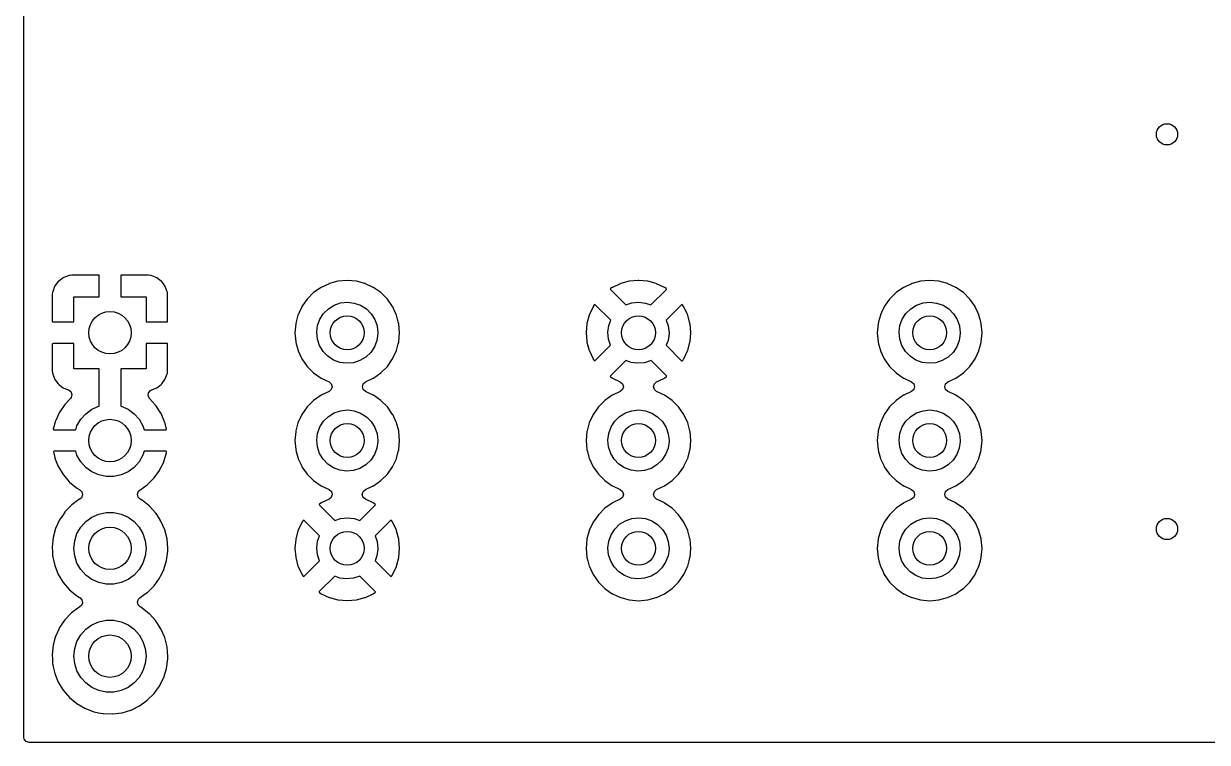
# Model space of a CAD drawing. Extents: x 123.1 to 180.7, y -123.3 to -73.5.
# Drawn here: x 123.06 to 150.94, y -123.32 to -106.38 of the extents above; entities that cross this region are included whole.
import ezdxf

# ---------------------------------------------------------------- set-up
doc = ezdxf.new("R2010")
doc.units = 0
doc.layers.add('BLACK', color=7, linetype='CONTINUOUS')

msp = doc.modelspace()

# ---------------------------------------------------------------- linework, layer by layer
at = {"layer": 'BLACK', "linetype": 'CONTINUOUS'}
for p, q in [((123.063, -123.191), (123.063, -73.6595)), ((124.127, -112.317), (124.007, -112.362)), ((124.143, -112.313), (124.127, -112.317)), ((124.194, -112.307), (124.143, -112.313)), ((124.2, -112.307), (124.194, -112.307)), ((124.827, -112.307), (124.2, -112.307)), ((124.835, -112.309), (124.827, -112.307)), ((124.837, -112.31), (124.835, -112.309)), ((124.841, -112.325), (124.837, -112.31)), ((124.841, -112.815), (124.841, -112.325)), ((125.351, -112.313), (125.349, -112.321)), ((125.349, -112.321), (125.349, -112.815)), ((125.352, -112.311), (125.351, -112.313)), ((125.367, -112.307), (125.352, -112.311)), ((125.99, -112.307), (125.367, -112.307)), ((125.996, -112.307), (125.99, -112.307)), ((126.047, -112.313), (125.996, -112.307)), ((126.063, -112.317), (126.047, -112.313)), ((126.183, -112.362), (126.063, -112.317)), ((123.792, -112.577), (123.747, -112.697)), ((123.8, -112.561), (123.792, -112.577)), ((123.877, -112.459), (123.8, -112.561)), ((123.889, -112.447), (123.877, -112.459)), ((123.991, -112.37), (123.889, -112.447)), ((124.007, -112.362), (123.991, -112.37)), ((126.199, -112.37), (126.183, -112.362)), ((126.301, -112.447), (126.199, -112.37)), ((126.313, -112.459), (126.301, -112.447)), ((126.39, -112.561), (126.313, -112.459)), ((126.398, -112.577), (126.39, -112.561)), ((126.443, -112.697), (126.398, -112.577)), ((130.066, -112.597), (129.89, -112.72)), ((130.071, -112.595), (130.066, -112.597)), ((130.256, -112.509), (130.071, -112.595)), ((130.071, -112.595), (130.071, -112.595)), ((130.261, -112.506), (130.256, -112.508)), ((130.256, -112.508), (130.256, -112.509)), ((130.267, -112.505), (130.261, -112.506)), ((130.464, -112.452), (130.267, -112.505)), ((130.267, -112.505), (130.267, -112.505)), ((130.469, -112.451), (130.464, -112.452)), ((130.464, -112.452), (130.464, -112.452)), ((130.683, -112.432), (130.469, -112.451)), ((130.897, -112.451), (130.683, -112.432)), ((130.902, -112.452), (130.897, -112.451)), ((131.099, -112.505), (130.902, -112.452)), ((130.902, -112.452), (130.902, -112.452)), ((131.105, -112.506), (131.099, -112.505)), ((131.099, -112.505), (131.099, -112.505)), ((131.11, -112.508), (131.105, -112.506)), ((131.11, -112.509), (131.11, -112.508)), ((131.295, -112.595), (131.11, -112.509)), ((131.3, -112.597), (131.295, -112.595)), ((131.295, -112.595), (131.295, -112.595)), ((131.354, -112.635), (131.3, -112.597)), ((136.92, -112.601), (136.885, -112.625)), ((136.93, -112.595), (136.92, -112.601)), ((137.114, -112.509), (136.93, -112.595)), ((137.125, -112.505), (137.114, -112.509)), ((137.322, -112.452), (137.125, -112.505)), ((137.332, -112.451), (137.322, -112.452)), ((137.536, -112.433), (137.332, -112.451)), ((137.546, -112.433), (137.536, -112.433)), ((137.75, -112.451), (137.546, -112.433)), ((137.76, -112.452), (137.75, -112.451)), ((137.957, -112.505), (137.76, -112.452)), ((137.968, -112.509), (137.957, -112.505)), ((138.152, -112.595), (137.968, -112.509)), ((138.162, -112.601), (138.152, -112.595)), ((138.196, -112.624), (138.162, -112.601)), ((143.782, -112.597), (143.606, -112.72)), ((143.787, -112.595), (143.782, -112.597)), ((143.972, -112.509), (143.787, -112.595)), ((143.787, -112.595), (143.787, -112.595)), ((143.977, -112.506), (143.972, -112.508)), ((143.972, -112.508), (143.972, -112.509)), ((143.983, -112.505), (143.977, -112.506)), ((144.18, -112.452), (143.983, -112.505)), ((143.983, -112.505), (143.983, -112.505)), ((144.185, -112.451), (144.18, -112.452)), ((144.18, -112.452), (144.18, -112.452)), ((144.399, -112.432), (144.185, -112.451)), ((144.613, -112.451), (144.399, -112.432)), ((144.618, -112.452), (144.613, -112.451)), ((144.815, -112.505), (144.618, -112.452)), ((144.618, -112.452), (144.618, -112.452)), ((144.821, -112.506), (144.815, -112.505)), ((144.815, -112.505), (144.815, -112.505)), ((144.826, -112.508), (144.821, -112.506)), ((144.826, -112.509), (144.826, -112.508)), ((145.011, -112.595), (144.826, -112.509)), ((145.016, -112.597), (145.011, -112.595)), ((145.011, -112.595), (145.011, -112.595)), ((145.192, -112.72), (145.016, -112.597)), ((123.743, -112.713), (123.737, -112.764)), ((123.737, -112.764), (123.737, -112.77)), ((123.737, -112.77), (123.737, -113.393)), ((123.747, -112.697), (123.743, -112.713)), ((124.245, -113.411), (124.245, -112.815)), ((124.245, -112.815), (124.841, -112.815)), ((125.349, -112.815), (125.945, -112.815)), ((125.945, -112.815), (125.945, -113.411)), ((126.447, -112.713), (126.443, -112.697)), ((126.453, -112.764), (126.447, -112.713)), ((126.453, -112.77), (126.453, -112.764)), ((126.453, -113.397), (126.453, -112.77)), ((129.738, -112.872), (129.615, -113.048)), ((129.89, -112.72), (129.738, -112.872)), ((131.476, -112.72), (131.354, -112.635)), ((131.628, -112.872), (131.476, -112.72)), ((131.751, -113.048), (131.628, -112.872)), ((136.885, -112.625), (136.877, -112.635)), ((136.877, -112.635), (136.884, -112.649)), ((136.884, -112.649), (137.245, -113.01)), ((137.836, -113.011), (138.199, -112.648)), ((138.205, -112.636), (138.196, -112.624)), ((138.199, -112.648), (138.205, -112.636)), ((143.454, -112.872), (143.331, -113.048)), ((143.606, -112.72), (143.454, -112.872)), ((145.344, -112.872), (145.192, -112.72)), ((145.467, -113.048), (145.344, -112.872)), ((129.613, -113.053), (129.551, -113.185)), ((129.615, -113.048), (129.613, -113.053)), ((129.613, -113.053), (129.613, -113.053)), ((130.125, -113.21), (130.24, -113.098)), ((130.24, -113.098), (130.376, -113.014)), ((130.376, -113.014), (130.528, -112.962)), ((130.528, -112.962), (130.688, -112.945)), ((130.688, -112.945), (130.847, -112.964)), ((130.847, -112.964), (130.999, -113.018)), ((130.999, -113.018), (131.134, -113.104)), ((131.134, -113.104), (131.247, -113.218)), ((131.753, -113.053), (131.751, -113.048)), ((131.815, -113.185), (131.753, -113.053)), ((131.753, -113.053), (131.753, -113.053)), ((136.471, -113.054), (136.385, -113.238)), ((136.477, -113.044), (136.471, -113.054)), ((136.5, -113.01), (136.477, -113.044)), ((136.512, -113.001), (136.5, -113.01)), ((136.524, -113.007), (136.512, -113.001)), ((136.887, -113.37), (136.524, -113.007)), ((137.245, -113.01), (137.386, -112.962)), ((137.386, -112.962), (137.546, -112.945)), ((137.546, -112.945), (137.705, -112.964)), ((137.705, -112.964), (137.836, -113.011)), ((138.557, -113.008), (138.196, -113.369)), ((138.571, -113.001), (138.557, -113.008)), ((138.581, -113.009), (138.571, -113.001)), ((138.605, -113.044), (138.581, -113.009)), ((138.611, -113.054), (138.605, -113.044)), ((138.697, -113.238), (138.611, -113.054)), ((143.329, -113.053), (143.267, -113.185)), ((143.331, -113.048), (143.329, -113.053)), ((143.329, -113.053), (143.329, -113.053)), ((143.841, -113.21), (143.956, -113.098)), ((143.956, -113.098), (144.092, -113.014)), ((144.092, -113.014), (144.244, -112.962)), ((144.244, -112.962), (144.404, -112.945)), ((144.404, -112.945), (144.563, -112.964)), ((144.563, -112.964), (144.715, -113.018)), ((144.715, -113.018), (144.85, -113.104)), ((144.85, -113.104), (144.963, -113.218)), ((145.469, -113.053), (145.467, -113.048)), ((145.531, -113.185), (145.469, -113.053)), ((145.469, -113.053), (145.469, -113.053)), ((123.737, -113.393), (123.741, -113.408)), ((123.741, -113.408), (123.743, -113.409)), ((123.743, -113.409), (123.751, -113.411)), ((123.751, -113.411), (124.245, -113.411)), ((125.945, -113.411), (126.435, -113.411)), ((126.435, -113.411), (126.45, -113.407)), ((126.45, -113.407), (126.451, -113.405)), ((126.451, -113.405), (126.453, -113.397)), ((129.48, -113.409), (129.469, -113.451)), ((129.523, -113.249), (129.48, -113.409)), ((129.524, -113.243), (129.523, -113.249)), ((129.523, -113.249), (129.523, -113.249)), ((129.551, -113.185), (129.524, -113.243)), ((129.983, -113.496), (130.038, -113.345)), ((130.038, -113.345), (130.125, -113.21)), ((131.247, -113.218), (131.332, -113.354)), ((131.332, -113.354), (131.385, -113.505)), ((131.842, -113.243), (131.815, -113.185)), ((131.843, -113.249), (131.842, -113.243)), ((131.886, -113.409), (131.843, -113.249)), ((131.843, -113.249), (131.843, -113.249)), ((131.897, -113.451), (131.886, -113.409)), ((136.328, -113.446), (136.327, -113.456)), ((136.381, -113.249), (136.328, -113.446)), ((136.385, -113.238), (136.381, -113.249)), ((136.841, -113.496), (136.887, -113.37)), ((138.196, -113.369), (138.243, -113.505)), ((138.701, -113.249), (138.697, -113.238)), ((138.754, -113.446), (138.701, -113.249)), ((138.755, -113.456), (138.754, -113.446)), ((143.196, -113.409), (143.185, -113.451)), ((143.239, -113.249), (143.196, -113.409)), ((143.24, -113.243), (143.239, -113.249)), ((143.239, -113.249), (143.239, -113.249)), ((143.267, -113.185), (143.24, -113.243)), ((143.699, -113.496), (143.754, -113.345)), ((143.754, -113.345), (143.841, -113.21)), ((144.963, -113.218), (145.048, -113.354)), ((145.048, -113.354), (145.101, -113.505)), ((145.558, -113.243), (145.531, -113.185)), ((145.559, -113.249), (145.558, -113.243)), ((145.602, -113.409), (145.559, -113.249)), ((145.559, -113.249), (145.559, -113.249)), ((145.613, -113.451), (145.602, -113.409)), ((129.469, -113.451), (129.45, -113.665)), ((129.45, -113.665), (129.469, -113.879)), ((129.963, -113.655), (129.983, -113.496)), ((129.979, -113.815), (129.963, -113.655)), ((131.403, -113.685), (131.38, -113.844)), ((131.385, -113.505), (131.403, -113.665)), ((131.403, -113.665), (131.403, -113.685)), ((131.916, -113.665), (131.897, -113.451)), ((131.897, -113.879), (131.916, -113.67)), ((131.916, -113.67), (131.916, -113.665)), ((136.327, -113.456), (136.309, -113.66)), ((136.309, -113.66), (136.309, -113.67)), ((136.309, -113.67), (136.327, -113.874)), ((136.821, -113.655), (136.841, -113.496)), ((136.837, -113.815), (136.821, -113.655)), ((138.261, -113.685), (138.238, -113.844)), ((138.243, -113.505), (138.261, -113.665)), ((138.261, -113.665), (138.261, -113.685)), ((138.773, -113.66), (138.755, -113.456)), ((138.755, -113.874), (138.773, -113.67)), ((138.773, -113.67), (138.773, -113.66)), ((143.185, -113.451), (143.166, -113.665)), ((143.166, -113.665), (143.185, -113.879)), ((143.679, -113.655), (143.699, -113.496)), ((143.695, -113.815), (143.679, -113.655)), ((145.119, -113.685), (145.096, -113.844)), ((145.101, -113.505), (145.119, -113.665)), ((145.119, -113.665), (145.119, -113.685)), ((145.632, -113.665), (145.613, -113.451)), ((145.613, -113.879), (145.632, -113.665)), ((123.739, -113.925), (123.737, -113.933)), ((123.737, -113.933), (123.737, -114.56)), ((123.74, -113.923), (123.739, -113.925)), ((123.755, -113.919), (123.74, -113.923)), ((124.245, -113.919), (123.755, -113.919)), ((124.245, -114.515), (124.245, -113.919)), ((125.945, -113.919), (125.945, -114.515)), ((126.439, -113.919), (125.945, -113.919)), ((126.447, -113.921), (126.439, -113.919)), ((126.449, -113.922), (126.447, -113.921)), ((126.453, -113.937), (126.449, -113.922)), ((126.453, -114.56), (126.453, -113.937)), ((129.469, -113.879), (129.47, -113.884)), ((129.47, -113.884), (129.47, -113.884)), ((129.47, -113.884), (129.481, -113.925)), ((129.481, -113.925), (129.524, -114.087)), ((130.029, -113.967), (129.979, -113.815)), ((130.113, -114.104), (130.029, -113.967)), ((131.323, -113.994), (131.235, -114.128)), ((131.38, -113.844), (131.323, -113.994)), ((131.842, -114.087), (131.885, -113.925)), ((131.885, -113.925), (131.896, -113.884)), ((131.896, -113.884), (131.897, -113.879)), ((131.896, -113.884), (131.896, -113.884)), ((136.327, -113.874), (136.328, -113.884)), ((136.328, -113.884), (136.381, -114.081)), ((136.525, -114.322), (136.885, -113.961)), ((136.885, -113.961), (136.837, -113.815)), ((138.238, -113.844), (138.195, -113.959)), ((138.195, -113.959), (138.558, -114.323)), ((138.701, -114.081), (138.754, -113.884)), ((138.754, -113.884), (138.755, -113.874)), ((143.185, -113.879), (143.186, -113.884)), ((143.186, -113.884), (143.186, -113.884)), ((143.186, -113.884), (143.197, -113.925)), ((143.197, -113.925), (143.24, -114.087)), ((143.745, -113.967), (143.695, -113.815)), ((143.829, -114.104), (143.745, -113.967)), ((145.039, -113.994), (144.951, -114.128)), ((145.096, -113.844), (145.039, -113.994)), ((145.558, -114.087), (145.601, -113.925)), ((145.601, -113.925), (145.612, -113.884)), ((145.612, -113.884), (145.613, -113.879)), ((145.612, -113.884), (145.612, -113.884)), ((129.524, -114.087), (129.526, -114.092)), ((129.526, -114.092), (129.527, -114.092)), ((129.527, -114.092), (129.568, -114.18)), ((129.568, -114.18), (129.615, -114.282)), ((129.615, -114.282), (129.738, -114.458)), ((130.224, -114.22), (130.113, -114.104)), ((130.358, -114.308), (130.224, -114.22)), ((131.118, -114.239), (130.98, -114.321)), ((131.235, -114.128), (131.118, -114.239)), ((131.628, -114.458), (131.751, -114.282)), ((131.751, -114.282), (131.798, -114.18)), ((131.798, -114.18), (131.839, -114.092)), ((131.839, -114.092), (131.842, -114.087)), ((131.839, -114.092), (131.839, -114.092)), ((136.381, -114.081), (136.385, -114.092)), ((136.385, -114.092), (136.471, -114.276)), ((136.471, -114.276), (136.477, -114.286)), ((138.605, -114.286), (138.611, -114.276)), ((138.611, -114.276), (138.697, -114.092)), ((138.697, -114.092), (138.701, -114.081)), ((143.24, -114.087), (143.243, -114.092)), ((143.243, -114.092), (143.243, -114.092)), ((143.243, -114.092), (143.284, -114.18)), ((143.284, -114.18), (143.331, -114.282)), ((143.331, -114.282), (143.454, -114.458)), ((143.94, -114.22), (143.829, -114.104)), ((144.074, -114.308), (143.94, -114.22)), ((144.834, -114.239), (144.696, -114.321)), ((144.951, -114.128), (144.834, -114.239)), ((145.344, -114.458), (145.467, -114.282)), ((145.467, -114.282), (145.514, -114.18)), ((145.514, -114.18), (145.555, -114.092)), ((145.555, -114.092), (145.558, -114.087)), ((145.555, -114.092), (145.555, -114.092)), ((123.737, -114.56), (123.737, -114.566)), ((124.841, -114.515), (124.245, -114.515)), ((124.841, -115.395), (124.841, -114.515)), ((125.945, -114.515), (125.349, -114.515)), ((125.349, -114.515), (125.349, -115.395)), ((126.453, -114.566), (126.453, -114.56)), ((129.738, -114.458), (129.89, -114.61)), ((130.509, -114.364), (130.358, -114.308)), ((130.668, -114.385), (130.509, -114.364)), ((130.828, -114.37), (130.668, -114.385)), ((130.98, -114.321), (130.828, -114.37)), ((131.476, -114.61), (131.628, -114.458)), ((136.477, -114.286), (136.501, -114.321)), ((136.501, -114.321), (136.511, -114.329)), ((136.511, -114.329), (136.525, -114.322)), ((137.246, -114.319), (136.883, -114.682)), ((137.367, -114.364), (137.246, -114.319)), ((137.526, -114.385), (137.367, -114.364)), ((137.686, -114.37), (137.526, -114.385)), ((137.838, -114.321), (137.686, -114.37)), ((138.198, -114.681), (137.838, -114.321)), ((138.558, -114.323), (138.57, -114.329)), ((138.57, -114.329), (138.582, -114.32)), ((138.582, -114.32), (138.605, -114.286)), ((143.454, -114.458), (143.606, -114.61)), ((144.225, -114.364), (144.074, -114.308)), ((144.384, -114.385), (144.225, -114.364)), ((144.544, -114.37), (144.384, -114.385)), ((144.696, -114.321), (144.544, -114.37)), ((145.192, -114.61), (145.344, -114.458)), ((123.737, -114.566), (123.743, -114.617)), ((123.743, -114.617), (123.747, -114.633)), ((123.747, -114.633), (123.792, -114.753)), ((123.792, -114.753), (123.8, -114.769)), ((123.8, -114.769), (123.877, -114.871)), ((126.313, -114.871), (126.39, -114.769)), ((126.39, -114.769), (126.398, -114.753)), ((126.398, -114.753), (126.443, -114.633)), ((126.443, -114.633), (126.447, -114.617)), ((126.447, -114.617), (126.453, -114.566)), ((129.89, -114.61), (130.066, -114.733)), ((130.066, -114.733), (130.071, -114.735)), ((130.071, -114.735), (130.071, -114.735)), ((130.071, -114.735), (130.255, -114.821)), ((130.255, -114.821), (130.308, -114.868)), ((131.059, -114.866), (131.111, -114.821)), ((131.111, -114.821), (131.295, -114.735)), ((131.295, -114.735), (131.3, -114.733)), ((131.295, -114.735), (131.295, -114.735)), ((131.3, -114.733), (131.476, -114.61)), ((136.883, -114.682), (136.877, -114.694)), ((136.877, -114.694), (136.886, -114.706)), ((136.886, -114.706), (136.92, -114.729)), ((136.92, -114.729), (136.93, -114.735)), ((136.93, -114.735), (137.113, -114.821)), ((137.113, -114.821), (137.167, -114.867)), ((137.916, -114.866), (137.969, -114.821)), ((137.969, -114.821), (138.152, -114.735)), ((138.152, -114.735), (138.162, -114.729)), ((138.162, -114.729), (138.197, -114.705)), ((138.197, -114.705), (138.205, -114.695)), ((138.205, -114.695), (138.198, -114.681)), ((143.606, -114.61), (143.782, -114.733)), ((143.782, -114.733), (143.787, -114.735)), ((143.787, -114.735), (143.787, -114.735)), ((143.787, -114.735), (143.971, -114.821)), ((143.971, -114.821), (144.024, -114.868)), ((144.775, -114.866), (144.827, -114.821)), ((144.827, -114.821), (145.011, -114.735)), ((145.011, -114.735), (145.016, -114.733)), ((145.011, -114.735), (145.011, -114.735)), ((145.016, -114.733), (145.192, -114.61)), ((123.877, -114.871), (123.889, -114.883)), ((123.889, -114.883), (123.991, -114.96)), ((123.991, -114.96), (124.007, -114.968)), ((124.007, -114.968), (124.116, -115.009)), ((124.116, -115.009), (124.173, -115.052)), ((124.173, -115.052), (124.198, -115.119)), ((124.198, -115.119), (124.183, -115.188)), ((125.996, -115.147), (126.004, -115.077)), ((126.004, -115.077), (126.049, -115.022)), ((126.049, -115.022), (126.076, -115.008)), ((126.076, -115.008), (126.183, -114.968)), ((126.183, -114.968), (126.199, -114.96)), ((126.199, -114.96), (126.301, -114.883)), ((126.301, -114.883), (126.313, -114.871)), ((130.255, -115.049), (130.071, -115.135)), ((130.307, -115.004), (130.255, -115.049)), ((130.327, -114.936), (130.307, -115.004)), ((130.308, -114.868), (130.327, -114.936)), ((131.039, -114.934), (131.059, -114.866)), ((131.058, -115.002), (131.039, -114.934)), ((131.111, -115.049), (131.058, -115.002)), ((131.295, -115.135), (131.111, -115.049)), ((137.113, -115.049), (136.929, -115.135)), ((137.166, -115.004), (137.113, -115.049)), ((137.186, -114.936), (137.166, -115.004)), ((137.167, -114.867), (137.186, -114.936)), ((137.896, -114.934), (137.916, -114.866)), ((137.915, -115.002), (137.896, -114.934)), ((137.969, -115.049), (137.915, -115.002)), ((138.153, -115.135), (137.969, -115.049)), ((143.971, -115.049), (143.787, -115.135)), ((144.023, -115.004), (143.971, -115.049)), ((144.043, -114.936), (144.023, -115.004)), ((144.024, -114.868), (144.043, -114.936)), ((144.755, -114.934), (144.775, -114.866)), ((144.774, -115.002), (144.755, -114.934)), ((144.827, -115.049), (144.774, -115.002)), ((144.954, -115.108), (144.827, -115.049)), ((145.011, -115.135), (144.954, -115.108)), ((124.033, -115.352), (123.913, -115.528)), ((124.04, -115.344), (124.033, -115.352)), ((124.163, -115.214), (124.04, -115.344)), ((124.183, -115.188), (124.163, -115.214)), ((124.67, -115.469), (124.832, -115.397)), ((124.832, -115.397), (124.841, -115.395)), ((125.349, -115.395), (125.358, -115.397)), ((125.358, -115.397), (125.52, -115.469)), ((126.027, -115.211), (125.996, -115.147)), ((126.171, -115.37), (126.027, -115.211)), ((126.177, -115.378), (126.171, -115.37)), ((126.293, -115.557), (126.177, -115.378)), ((129.89, -115.26), (129.738, -115.412)), ((130.066, -115.137), (129.89, -115.26)), ((130.071, -115.135), (130.066, -115.137)), ((130.071, -115.135), (130.071, -115.135)), ((131.3, -115.137), (131.295, -115.135)), ((131.295, -115.135), (131.295, -115.135)), ((131.476, -115.26), (131.3, -115.137)), ((131.628, -115.412), (131.476, -115.26)), ((136.748, -115.26), (136.596, -115.412)), ((136.924, -115.137), (136.748, -115.26)), ((136.929, -115.135), (136.924, -115.137)), ((136.929, -115.135), (136.929, -115.135)), ((138.158, -115.137), (138.153, -115.135)), ((138.153, -115.135), (138.153, -115.135)), ((138.334, -115.26), (138.158, -115.137)), ((138.486, -115.412), (138.334, -115.26)), ((143.606, -115.26), (143.454, -115.412)), ((143.782, -115.137), (143.606, -115.26)), ((143.787, -115.135), (143.782, -115.137)), ((143.787, -115.135), (143.787, -115.135)), ((145.016, -115.137), (145.011, -115.135)), ((145.011, -115.135), (145.011, -115.135)), ((145.192, -115.26), (145.016, -115.137)), ((145.344, -115.412), (145.192, -115.26)), ((123.908, -115.537), (123.818, -115.73)), ((123.913, -115.528), (123.908, -115.537)), ((124.407, -115.705), (124.526, -115.573)), ((124.526, -115.573), (124.67, -115.469)), ((125.52, -115.469), (125.664, -115.573)), ((125.664, -115.573), (125.783, -115.705)), ((126.298, -115.566), (126.293, -115.557)), ((126.383, -115.761), (126.298, -115.566)), ((129.613, -115.593), (129.53, -115.771)), ((129.615, -115.588), (129.613, -115.593)), ((129.613, -115.593), (129.613, -115.593)), ((129.738, -115.412), (129.615, -115.588)), ((130.125, -115.75), (130.24, -115.638)), ((130.24, -115.638), (130.376, -115.554)), ((130.376, -115.554), (130.528, -115.502)), ((130.528, -115.502), (130.688, -115.485)), ((130.688, -115.485), (130.847, -115.504)), ((130.847, -115.504), (130.999, -115.558)), ((130.999, -115.558), (131.134, -115.644)), ((131.134, -115.644), (131.247, -115.758)), ((131.751, -115.588), (131.628, -115.412)), ((131.753, -115.593), (131.751, -115.588)), ((131.836, -115.771), (131.753, -115.593)), ((131.753, -115.593), (131.753, -115.593)), ((136.471, -115.593), (136.388, -115.771)), ((136.473, -115.588), (136.471, -115.593)), ((136.471, -115.593), (136.471, -115.593)), ((136.596, -115.412), (136.473, -115.588)), ((136.983, -115.75), (137.098, -115.638)), ((137.098, -115.638), (137.234, -115.554)), ((137.234, -115.554), (137.386, -115.502)), ((137.386, -115.502), (137.546, -115.485)), ((137.546, -115.485), (137.705, -115.504)), ((137.705, -115.504), (137.857, -115.558)), ((137.857, -115.558), (137.992, -115.644)), ((137.992, -115.644), (138.105, -115.758)), ((138.609, -115.588), (138.486, -115.412)), ((138.611, -115.593), (138.609, -115.588)), ((138.694, -115.771), (138.611, -115.593)), ((138.611, -115.593), (138.611, -115.593)), ((143.329, -115.593), (143.246, -115.771)), ((143.331, -115.588), (143.329, -115.593)), ((143.329, -115.593), (143.329, -115.593)), ((143.454, -115.412), (143.331, -115.588)), ((143.841, -115.75), (143.956, -115.638)), ((143.956, -115.638), (144.092, -115.554)), ((144.092, -115.554), (144.244, -115.502)), ((144.244, -115.502), (144.404, -115.485)), ((144.404, -115.485), (144.563, -115.504)), ((144.563, -115.504), (144.715, -115.558)), ((144.715, -115.558), (144.85, -115.644)), ((144.85, -115.644), (144.963, -115.758)), ((145.467, -115.588), (145.344, -115.412)), ((145.469, -115.593), (145.467, -115.588)), ((145.552, -115.771), (145.469, -115.593)), ((145.469, -115.593), (145.469, -115.593)), ((123.815, -115.739), (123.759, -115.939)), ((123.759, -115.939), (123.761, -115.948)), ((123.761, -115.948), (123.773, -115.951)), ((123.773, -115.951), (124.289, -115.951)), ((123.818, -115.73), (123.815, -115.739)), ((124.289, -115.951), (124.318, -115.859)), ((124.318, -115.859), (124.407, -115.705)), ((125.783, -115.705), (125.872, -115.859)), ((125.872, -115.859), (125.901, -115.951)), ((125.901, -115.951), (126.413, -115.951)), ((126.386, -115.771), (126.383, -115.761)), ((126.428, -115.938), (126.386, -115.771)), ((126.413, -115.951), (126.427, -115.947)), ((126.427, -115.947), (126.428, -115.938)), ((129.523, -115.789), (129.472, -115.978)), ((129.524, -115.783), (129.523, -115.789)), ((129.523, -115.789), (129.523, -115.789)), ((129.53, -115.771), (129.524, -115.783)), ((129.983, -116.036), (130.038, -115.885)), ((130.038, -115.885), (130.125, -115.75)), ((131.247, -115.758), (131.332, -115.894)), ((131.332, -115.894), (131.385, -116.045)), ((131.842, -115.783), (131.836, -115.771)), ((131.843, -115.789), (131.842, -115.783)), ((131.894, -115.978), (131.843, -115.789)), ((131.843, -115.789), (131.843, -115.789)), ((136.381, -115.789), (136.33, -115.978)), ((136.382, -115.783), (136.381, -115.789)), ((136.381, -115.789), (136.381, -115.789)), ((136.388, -115.771), (136.382, -115.783)), ((136.841, -116.036), (136.896, -115.885)), ((136.896, -115.885), (136.983, -115.75)), ((138.105, -115.758), (138.19, -115.894)), ((138.19, -115.894), (138.243, -116.045)), ((138.7, -115.783), (138.694, -115.771)), ((138.701, -115.789), (138.7, -115.783)), ((138.752, -115.978), (138.701, -115.789)), ((138.701, -115.789), (138.701, -115.789)), ((143.239, -115.789), (143.188, -115.978)), ((143.24, -115.783), (143.239, -115.789)), ((143.239, -115.789), (143.239, -115.789)), ((143.246, -115.771), (143.24, -115.783)), ((143.699, -116.036), (143.754, -115.885)), ((143.754, -115.885), (143.841, -115.75)), ((144.963, -115.758), (145.048, -115.894)), ((145.048, -115.894), (145.101, -116.045)), ((145.558, -115.783), (145.552, -115.771)), ((145.559, -115.789), (145.558, -115.783)), ((145.61, -115.978), (145.559, -115.789)), ((145.559, -115.789), (145.559, -115.789)), ((129.469, -115.991), (129.45, -116.205)), ((129.45, -116.205), (129.469, -116.419)), ((129.472, -115.978), (129.469, -115.991)), ((129.963, -116.195), (129.983, -116.036)), ((129.979, -116.355), (129.963, -116.195)), ((131.403, -116.225), (131.38, -116.384)), ((131.385, -116.045), (131.403, -116.205)), ((131.403, -116.205), (131.403, -116.225)), ((131.897, -115.991), (131.894, -115.978)), ((131.916, -116.205), (131.897, -115.991)), ((131.897, -116.419), (131.916, -116.205)), ((136.327, -115.991), (136.308, -116.205)), ((136.308, -116.205), (136.327, -116.419)), ((136.33, -115.978), (136.327, -115.991)), ((136.821, -116.195), (136.841, -116.036)), ((136.837, -116.355), (136.821, -116.195)), ((138.261, -116.225), (138.238, -116.384)), ((138.243, -116.045), (138.261, -116.205)), ((138.261, -116.205), (138.261, -116.225)), ((138.755, -115.991), (138.752, -115.978)), ((138.774, -116.205), (138.755, -115.991)), ((138.755, -116.419), (138.774, -116.205)), ((143.185, -115.991), (143.166, -116.205)), ((143.166, -116.205), (143.185, -116.419)), ((143.188, -115.978), (143.185, -115.991)), ((143.679, -116.195), (143.699, -116.036)), ((143.695, -116.355), (143.679, -116.195)), ((145.119, -116.225), (145.096, -116.384)), ((145.101, -116.045), (145.119, -116.205)), ((145.119, -116.205), (145.119, -116.225)), ((145.613, -115.991), (145.61, -115.978)), ((145.632, -116.205), (145.613, -115.991)), ((145.613, -116.419), (145.632, -116.205)), ((123.765, -116.463), (123.763, -116.473)), ((123.763, -116.473), (123.794, -116.607)), ((123.778, -116.459), (123.765, -116.463)), ((124.289, -116.459), (123.778, -116.459)), ((124.318, -116.551), (124.289, -116.459)), ((125.901, -116.459), (125.872, -116.551)), ((126.414, -116.459), (125.901, -116.459)), ((126.363, -116.702), (126.425, -116.498)), ((126.427, -116.463), (126.414, -116.459)), ((126.425, -116.498), (126.428, -116.488)), ((126.429, -116.477), (126.427, -116.463)), ((126.428, -116.488), (126.429, -116.477)), ((129.469, -116.419), (129.47, -116.424)), ((129.47, -116.424), (129.47, -116.424)), ((129.47, -116.424), (129.48, -116.463)), ((129.48, -116.463), (129.524, -116.627)), ((130.029, -116.507), (129.979, -116.355)), ((130.113, -116.644), (130.029, -116.507)), ((131.38, -116.384), (131.323, -116.534)), ((131.842, -116.627), (131.886, -116.463)), ((131.886, -116.463), (131.896, -116.424)), ((131.896, -116.424), (131.897, -116.419)), ((131.896, -116.424), (131.896, -116.424)), ((136.327, -116.419), (136.328, -116.424)), ((136.328, -116.424), (136.328, -116.424)), ((136.328, -116.424), (136.338, -116.463)), ((136.338, -116.463), (136.382, -116.627)), ((136.887, -116.507), (136.837, -116.355)), ((136.971, -116.644), (136.887, -116.507)), ((138.238, -116.384), (138.181, -116.534)), ((138.7, -116.627), (138.744, -116.463)), ((138.744, -116.463), (138.754, -116.424)), ((138.754, -116.424), (138.755, -116.419)), ((138.754, -116.424), (138.754, -116.424)), ((143.185, -116.419), (143.186, -116.424)), ((143.186, -116.424), (143.186, -116.424)), ((143.186, -116.424), (143.196, -116.463)), ((143.196, -116.463), (143.24, -116.627)), ((143.745, -116.507), (143.695, -116.355)), ((143.829, -116.644), (143.745, -116.507)), ((145.096, -116.384), (145.039, -116.534)), ((145.558, -116.627), (145.602, -116.463)), ((145.602, -116.463), (145.612, -116.424)), ((145.612, -116.424), (145.613, -116.419)), ((145.612, -116.424), (145.612, -116.424)), ((123.794, -116.607), (123.797, -116.617)), ((123.797, -116.617), (123.877, -116.815)), ((124.407, -116.705), (124.318, -116.551)), ((124.526, -116.837), (124.407, -116.705)), ((125.783, -116.705), (125.664, -116.837)), ((125.872, -116.551), (125.783, -116.705)), ((126.265, -116.902), (126.36, -116.711)), ((126.36, -116.711), (126.363, -116.702)), ((129.524, -116.627), (129.526, -116.632)), ((129.526, -116.632), (129.527, -116.632)), ((129.527, -116.632), (129.603, -116.795)), ((130.224, -116.76), (130.113, -116.644)), ((130.358, -116.848), (130.224, -116.76)), ((131.118, -116.779), (130.98, -116.861)), ((131.235, -116.668), (131.118, -116.779)), ((131.323, -116.534), (131.235, -116.668)), ((131.763, -116.795), (131.839, -116.632)), ((131.839, -116.632), (131.842, -116.627)), ((131.839, -116.632), (131.839, -116.632)), ((136.382, -116.627), (136.385, -116.632)), ((136.385, -116.632), (136.385, -116.632)), ((136.385, -116.632), (136.461, -116.795)), ((137.082, -116.76), (136.971, -116.644)), ((137.216, -116.848), (137.082, -116.76)), ((137.976, -116.779), (137.838, -116.861)), ((138.093, -116.668), (137.976, -116.779)), ((138.181, -116.534), (138.093, -116.668)), ((138.621, -116.795), (138.697, -116.632)), ((138.697, -116.632), (138.7, -116.627)), ((138.697, -116.632), (138.697, -116.632)), ((143.24, -116.627), (143.243, -116.632)), ((143.243, -116.632), (143.243, -116.632)), ((143.243, -116.632), (143.319, -116.795)), ((143.94, -116.76), (143.829, -116.644)), ((144.074, -116.848), (143.94, -116.76)), ((144.834, -116.779), (144.696, -116.861)), ((144.951, -116.668), (144.834, -116.779)), ((145.039, -116.534), (144.951, -116.668)), ((145.479, -116.795), (145.555, -116.632)), ((145.555, -116.632), (145.558, -116.627)), ((145.555, -116.632), (145.555, -116.632)), ((123.877, -116.815), (123.881, -116.824)), ((123.881, -116.824), (123.993, -117.005)), ((123.993, -117.005), (123.999, -117.014)), ((123.999, -117.014), (124.138, -117.175)), ((124.67, -116.941), (124.526, -116.837)), ((124.832, -117.013), (124.67, -116.941)), ((125.006, -117.05), (124.832, -117.013)), ((125.184, -117.05), (125.006, -117.05)), ((125.358, -117.013), (125.184, -117.05)), ((125.52, -116.941), (125.358, -117.013)), ((125.664, -116.837), (125.52, -116.941)), ((126.136, -117.084), (126.26, -116.911)), ((126.26, -116.911), (126.265, -116.902)), ((129.603, -116.795), (129.615, -116.822)), ((129.615, -116.822), (129.738, -116.998)), ((129.738, -116.998), (129.89, -117.15)), ((130.509, -116.904), (130.358, -116.848)), ((130.668, -116.925), (130.509, -116.904)), ((130.828, -116.91), (130.668, -116.925)), ((130.98, -116.861), (130.828, -116.91)), ((131.476, -117.15), (131.628, -116.998)), ((131.628, -116.998), (131.751, -116.822)), ((131.751, -116.822), (131.763, -116.795)), ((136.461, -116.795), (136.473, -116.822)), ((136.473, -116.822), (136.596, -116.998)), ((136.596, -116.998), (136.748, -117.15)), ((137.367, -116.904), (137.216, -116.848)), ((137.526, -116.925), (137.367, -116.904)), ((137.686, -116.91), (137.526, -116.925)), ((137.838, -116.861), (137.686, -116.91)), ((138.334, -117.15), (138.486, -116.998)), ((138.486, -116.998), (138.609, -116.822)), ((138.609, -116.822), (138.621, -116.795)), ((143.319, -116.795), (143.331, -116.822)), ((143.331, -116.822), (143.454, -116.998)), ((143.454, -116.998), (143.606, -117.15)), ((144.225, -116.904), (144.074, -116.848)), ((144.384, -116.925), (144.225, -116.904)), ((144.544, -116.91), (144.384, -116.925)), ((144.696, -116.861), (144.544, -116.91)), ((145.192, -117.15), (145.344, -116.998)), ((145.344, -116.998), (145.467, -116.822)), ((145.467, -116.822), (145.479, -116.795)), ((124.138, -117.175), (124.146, -117.182)), ((124.146, -117.182), (124.309, -117.318)), ((124.309, -117.318), (124.318, -117.324)), ((124.318, -117.324), (124.387, -117.364)), ((125.795, -117.374), (125.97, -117.249)), ((125.97, -117.249), (125.978, -117.242)), ((125.978, -117.242), (126.129, -117.092)), ((126.129, -117.092), (126.136, -117.084)), ((129.89, -117.15), (130.066, -117.273)), ((130.066, -117.273), (130.071, -117.275)), ((130.071, -117.275), (130.071, -117.275)), ((130.071, -117.275), (130.255, -117.361)), ((131.111, -117.361), (131.295, -117.275)), ((131.295, -117.275), (131.3, -117.273)), ((131.295, -117.275), (131.295, -117.275)), ((131.3, -117.273), (131.476, -117.15)), ((136.748, -117.15), (136.924, -117.273)), ((136.924, -117.273), (136.929, -117.275)), ((136.929, -117.275), (136.929, -117.275)), ((136.929, -117.275), (137.113, -117.361)), ((137.969, -117.361), (138.153, -117.275)), ((138.153, -117.275), (138.158, -117.273)), ((138.153, -117.275), (138.153, -117.275)), ((138.158, -117.273), (138.334, -117.15)), ((143.606, -117.15), (143.782, -117.273)), ((143.782, -117.273), (143.787, -117.275)), ((143.787, -117.275), (143.787, -117.275)), ((143.787, -117.275), (143.971, -117.361)), ((144.827, -117.361), (145.011, -117.275)), ((145.011, -117.275), (145.016, -117.273)), ((145.011, -117.275), (145.011, -117.275)), ((145.016, -117.273), (145.192, -117.15)), ((124.364, -117.595), (124.194, -117.723)), ((124.369, -117.592), (124.364, -117.595)), ((124.364, -117.595), (124.364, -117.595)), ((124.382, -117.585), (124.369, -117.592)), ((124.422, -117.551), (124.382, -117.585)), ((124.387, -117.364), (124.436, -117.416)), ((124.449, -117.486), (124.422, -117.551)), ((124.436, -117.416), (124.449, -117.486)), ((125.743, -117.467), (125.768, -117.4)), ((125.758, -117.536), (125.743, -117.467)), ((125.808, -117.587), (125.758, -117.536)), ((125.768, -117.4), (125.795, -117.374)), ((125.849, -117.61), (125.808, -117.587)), ((125.853, -117.613), (125.849, -117.61)), ((126.021, -117.745), (125.853, -117.613)), ((125.853, -117.613), (125.853, -117.613)), ((130.255, -117.589), (130.072, -117.675)), ((130.255, -117.361), (130.309, -117.408)), ((130.308, -117.544), (130.255, -117.589)), ((130.328, -117.476), (130.308, -117.544)), ((130.309, -117.408), (130.328, -117.476)), ((131.038, -117.474), (131.058, -117.406)), ((131.057, -117.543), (131.038, -117.474)), ((131.111, -117.589), (131.057, -117.543)), ((131.058, -117.406), (131.111, -117.361)), ((131.294, -117.675), (131.111, -117.589)), ((137.113, -117.589), (136.929, -117.675)), ((137.113, -117.361), (137.166, -117.408)), ((137.165, -117.544), (137.113, -117.589)), ((137.185, -117.476), (137.165, -117.544)), ((137.166, -117.408), (137.185, -117.476)), ((137.897, -117.474), (137.917, -117.406)), ((137.916, -117.542), (137.897, -117.474)), ((137.969, -117.589), (137.916, -117.542)), ((137.917, -117.406), (137.969, -117.361)), ((138.153, -117.675), (137.969, -117.589)), ((143.971, -117.589), (143.787, -117.675)), ((143.971, -117.361), (144.024, -117.408)), ((144.023, -117.544), (143.971, -117.589)), ((144.043, -117.476), (144.023, -117.544)), ((144.024, -117.408), (144.043, -117.476)), ((144.755, -117.474), (144.775, -117.406)), ((144.774, -117.542), (144.755, -117.474)), ((144.827, -117.589), (144.774, -117.542)), ((144.775, -117.406), (144.827, -117.361)), ((145.011, -117.675), (144.827, -117.589)), ((124.033, -117.891), (123.99, -117.954)), ((124.036, -117.887), (124.033, -117.891)), ((124.033, -117.891), (124.033, -117.891)), ((124.19, -117.726), (124.036, -117.887)), ((124.194, -117.723), (124.19, -117.726)), ((124.832, -117.937), (125.006, -117.9)), ((125.006, -117.9), (125.184, -117.9)), ((125.184, -117.9), (125.358, -117.937)), ((126.025, -117.748), (126.021, -117.745)), ((126.021, -117.745), (126.021, -117.745)), ((126.175, -117.913), (126.025, -117.748)), ((130.027, -117.705), (130.019, -117.715)), ((130.019, -117.715), (130.026, -117.729)), ((130.026, -117.729), (130.387, -118.09)), ((130.062, -117.681), (130.027, -117.705)), ((130.072, -117.675), (130.062, -117.681)), ((130.978, -118.091), (131.341, -117.728)), ((131.304, -117.681), (131.294, -117.675)), ((131.338, -117.704), (131.304, -117.681)), ((131.347, -117.716), (131.338, -117.704)), ((131.341, -117.728), (131.347, -117.716)), ((136.748, -117.8), (136.596, -117.952)), ((136.924, -117.677), (136.748, -117.8)), ((136.929, -117.675), (136.924, -117.677)), ((136.929, -117.675), (136.929, -117.675)), ((138.158, -117.677), (138.153, -117.675)), ((138.153, -117.675), (138.153, -117.675)), ((138.334, -117.8), (138.158, -117.677)), ((138.486, -117.952), (138.334, -117.8)), ((143.606, -117.8), (143.454, -117.952)), ((143.782, -117.677), (143.606, -117.8)), ((143.787, -117.675), (143.782, -117.677)), ((143.787, -117.675), (143.787, -117.675)), ((145.016, -117.677), (145.011, -117.675)), ((145.011, -117.675), (145.011, -117.675)), ((145.192, -117.8), (145.016, -117.677)), ((145.344, -117.952), (145.192, -117.8)), ((123.91, -118.072), (123.816, -118.274)), ((123.99, -117.954), (123.91, -118.072)), ((124.407, -118.245), (124.526, -118.113)), ((124.526, -118.113), (124.67, -118.009)), ((124.67, -118.009), (124.832, -117.937)), ((125.358, -117.937), (125.52, -118.009)), ((125.52, -118.009), (125.664, -118.113)), ((125.664, -118.113), (125.783, -118.245)), ((126.178, -117.918), (126.175, -117.913)), ((126.205, -117.959), (126.178, -117.918)), ((126.178, -117.918), (126.178, -117.918)), ((126.296, -118.101), (126.205, -117.959)), ((126.385, -118.306), (126.296, -118.101)), ((129.613, -118.134), (129.527, -118.318)), ((129.619, -118.124), (129.613, -118.134)), ((129.642, -118.09), (129.619, -118.124)), ((129.654, -118.081), (129.642, -118.09)), ((129.666, -118.087), (129.654, -118.081)), ((130.029, -118.45), (129.666, -118.087)), ((130.387, -118.09), (130.528, -118.042)), ((130.528, -118.042), (130.688, -118.025)), ((130.688, -118.025), (130.847, -118.044)), ((130.847, -118.044), (130.978, -118.091)), ((131.699, -118.088), (131.338, -118.449)), ((131.713, -118.081), (131.699, -118.088)), ((131.723, -118.089), (131.713, -118.081)), ((131.747, -118.124), (131.723, -118.089)), ((131.753, -118.134), (131.747, -118.124)), ((131.839, -118.318), (131.753, -118.134)), ((136.473, -118.128), (136.382, -118.323)), ((136.596, -117.952), (136.473, -118.128)), ((136.983, -118.29), (137.098, -118.178)), ((137.098, -118.178), (137.234, -118.094)), ((137.234, -118.094), (137.386, -118.042)), ((137.386, -118.042), (137.546, -118.025)), ((137.546, -118.025), (137.705, -118.044)), ((137.705, -118.044), (137.857, -118.098)), ((137.857, -118.098), (137.992, -118.184)), ((137.992, -118.184), (138.105, -118.298)), ((138.609, -118.128), (138.486, -117.952)), ((138.7, -118.323), (138.609, -118.128)), ((143.331, -118.128), (143.24, -118.323)), ((143.454, -117.952), (143.331, -118.128)), ((143.841, -118.29), (143.956, -118.178)), ((143.956, -118.178), (144.092, -118.094)), ((144.092, -118.094), (144.244, -118.042)), ((144.244, -118.042), (144.404, -118.025)), ((144.404, -118.025), (144.563, -118.044)), ((144.563, -118.044), (144.715, -118.098)), ((144.715, -118.098), (144.85, -118.184)), ((144.85, -118.184), (144.963, -118.298)), ((145.467, -118.128), (145.344, -117.952)), ((145.558, -118.323), (145.467, -118.128)), ((123.816, -118.274), (123.756, -118.49)), ((124.264, -118.568), (124.318, -118.399)), ((124.318, -118.399), (124.407, -118.245)), ((125.783, -118.245), (125.872, -118.399)), ((125.872, -118.399), (125.926, -118.568)), ((126.44, -118.522), (126.385, -118.306)), ((129.523, -118.329), (129.47, -118.526)), ((129.527, -118.318), (129.523, -118.329)), ((129.983, -118.576), (130.029, -118.45)), ((131.338, -118.449), (131.385, -118.585)), ((131.843, -118.329), (131.839, -118.318)), ((131.896, -118.526), (131.843, -118.329)), ((136.381, -118.329), (136.329, -118.522)), ((136.382, -118.323), (136.381, -118.329)), ((136.381, -118.329), (136.381, -118.329)), ((136.841, -118.576), (136.896, -118.425)), ((136.896, -118.425), (136.983, -118.29)), ((138.105, -118.298), (138.19, -118.434)), ((138.19, -118.434), (138.243, -118.585)), ((138.701, -118.329), (138.7, -118.323)), ((138.753, -118.522), (138.701, -118.329)), ((138.701, -118.329), (138.701, -118.329)), ((143.239, -118.329), (143.187, -118.522)), ((143.24, -118.323), (143.239, -118.329)), ((143.239, -118.329), (143.239, -118.329)), ((143.699, -118.576), (143.754, -118.425)), ((143.754, -118.425), (143.841, -118.29)), ((144.963, -118.298), (145.048, -118.434)), ((145.048, -118.434), (145.101, -118.585)), ((145.559, -118.329), (145.558, -118.323)), ((145.611, -118.522), (145.559, -118.329)), ((145.559, -118.329), (145.559, -118.329)), ((123.756, -118.49), (123.732, -118.712)), ((123.732, -118.712), (123.733, -118.717)), ((123.733, -118.717), (123.733, -118.717)), ((123.733, -118.717), (123.739, -118.825)), ((124.245, -118.745), (124.264, -118.568)), ((124.264, -118.922), (124.245, -118.745)), ((125.926, -118.568), (125.945, -118.745)), ((125.945, -118.745), (125.926, -118.922)), ((126.458, -118.745), (126.44, -118.522)), ((126.458, -118.748), (126.458, -118.745)), ((129.469, -118.536), (129.451, -118.74)), ((129.451, -118.74), (129.451, -118.75)), ((129.47, -118.526), (129.469, -118.536)), ((129.963, -118.735), (129.983, -118.576)), ((129.979, -118.895), (129.963, -118.735)), ((131.385, -118.585), (131.403, -118.745)), ((131.403, -118.745), (131.403, -118.765)), ((131.897, -118.536), (131.896, -118.526)), ((131.915, -118.74), (131.897, -118.536)), ((131.915, -118.75), (131.915, -118.74)), ((136.327, -118.531), (136.308, -118.745)), ((136.308, -118.745), (136.327, -118.959)), ((136.329, -118.522), (136.327, -118.531)), ((136.821, -118.735), (136.841, -118.576)), ((136.837, -118.895), (136.821, -118.735)), ((138.243, -118.585), (138.261, -118.745)), ((138.261, -118.745), (138.261, -118.765)), ((138.755, -118.531), (138.753, -118.522)), ((138.774, -118.745), (138.755, -118.531)), ((138.755, -118.959), (138.774, -118.745)), ((143.185, -118.531), (143.166, -118.745)), ((143.166, -118.745), (143.185, -118.959)), ((143.187, -118.522), (143.185, -118.531)), ((143.679, -118.735), (143.699, -118.576)), ((143.695, -118.895), (143.679, -118.735)), ((145.101, -118.585), (145.119, -118.745)), ((145.119, -118.745), (145.119, -118.765)), ((145.613, -118.531), (145.611, -118.522)), ((145.632, -118.745), (145.613, -118.531)), ((145.613, -118.959), (145.632, -118.745)), ((123.739, -118.825), (123.745, -118.935)), ((123.745, -118.935), (123.746, -118.94)), ((123.746, -118.94), (123.746, -118.94)), ((123.746, -118.94), (123.757, -118.986)), ((123.757, -118.986), (123.794, -119.153)), ((124.318, -119.091), (124.264, -118.922)), ((125.926, -118.922), (125.872, -119.091)), ((126.427, -119.033), (126.457, -118.812)), ((126.457, -118.812), (126.458, -118.767)), ((126.458, -118.75), (126.458, -118.748)), ((126.458, -118.748), (126.458, -118.748)), ((126.458, -118.767), (126.458, -118.75)), ((129.451, -118.75), (129.469, -118.954)), ((129.469, -118.954), (129.47, -118.964)), ((129.47, -118.964), (129.523, -119.161)), ((130.027, -119.041), (129.979, -118.895)), ((131.38, -118.924), (131.337, -119.039)), ((131.403, -118.765), (131.38, -118.924)), ((131.843, -119.161), (131.896, -118.964)), ((131.896, -118.964), (131.897, -118.954)), ((131.897, -118.954), (131.915, -118.75)), ((136.327, -118.959), (136.328, -118.964)), ((136.328, -118.964), (136.328, -118.964)), ((136.328, -118.964), (136.347, -119.037)), ((136.887, -119.047), (136.837, -118.895)), ((138.238, -118.924), (138.181, -119.074)), ((138.261, -118.765), (138.238, -118.924)), ((138.735, -119.037), (138.754, -118.964)), ((138.754, -118.964), (138.755, -118.959)), ((138.754, -118.964), (138.754, -118.964)), ((143.185, -118.959), (143.186, -118.964)), ((143.186, -118.964), (143.186, -118.964)), ((143.186, -118.964), (143.205, -119.037)), ((143.745, -119.047), (143.695, -118.895)), ((145.096, -118.924), (145.039, -119.074)), ((145.119, -118.765), (145.096, -118.924)), ((145.593, -119.037), (145.612, -118.964)), ((145.612, -118.964), (145.613, -118.959)), ((145.612, -118.964), (145.612, -118.964)), ((123.794, -119.153), (123.878, -119.36)), ((124.407, -119.245), (124.318, -119.091)), ((124.526, -119.377), (124.407, -119.245)), ((125.783, -119.245), (125.664, -119.377)), ((125.872, -119.091), (125.783, -119.245)), ((126.286, -119.402), (126.36, -119.251)), ((126.36, -119.251), (126.362, -119.247)), ((126.36, -119.251), (126.36, -119.251)), ((126.362, -119.247), (126.427, -119.033)), ((129.523, -119.161), (129.527, -119.172)), ((129.527, -119.172), (129.613, -119.356)), ((129.667, -119.402), (130.027, -119.041)), ((131.337, -119.039), (131.7, -119.403)), ((131.753, -119.356), (131.839, -119.172)), ((131.839, -119.172), (131.843, -119.161)), ((136.347, -119.037), (136.382, -119.167)), ((136.382, -119.167), (136.385, -119.172)), ((136.385, -119.172), (136.385, -119.172)), ((136.385, -119.172), (136.419, -119.247)), ((136.419, -119.247), (136.473, -119.362)), ((136.971, -119.184), (136.887, -119.047)), ((137.082, -119.3), (136.971, -119.184)), ((137.216, -119.388), (137.082, -119.3)), ((138.093, -119.208), (137.976, -119.319)), ((138.181, -119.074), (138.093, -119.208)), ((138.609, -119.362), (138.663, -119.247)), ((138.663, -119.247), (138.697, -119.172)), ((138.697, -119.172), (138.7, -119.167)), ((138.697, -119.172), (138.697, -119.172)), ((138.7, -119.167), (138.735, -119.037)), ((143.205, -119.037), (143.24, -119.167)), ((143.24, -119.167), (143.243, -119.172)), ((143.243, -119.172), (143.243, -119.172)), ((143.243, -119.172), (143.277, -119.247)), ((143.277, -119.247), (143.331, -119.362)), ((143.829, -119.184), (143.745, -119.047)), ((143.94, -119.3), (143.829, -119.184)), ((144.074, -119.388), (143.94, -119.3)), ((144.951, -119.208), (144.834, -119.319)), ((145.039, -119.074), (144.951, -119.208)), ((145.467, -119.362), (145.521, -119.247)), ((145.521, -119.247), (145.555, -119.172)), ((145.555, -119.172), (145.558, -119.167)), ((145.555, -119.172), (145.555, -119.172)), ((145.558, -119.167), (145.593, -119.037)), ((123.878, -119.36), (123.995, -119.55)), ((123.995, -119.55), (124.141, -119.719)), ((124.67, -119.481), (124.526, -119.377)), ((124.832, -119.553), (124.67, -119.481)), ((125.006, -119.59), (124.832, -119.553)), ((125.358, -119.553), (125.184, -119.59)), ((125.52, -119.481), (125.358, -119.553)), ((125.664, -119.377), (125.52, -119.481)), ((126.133, -119.628), (126.193, -119.546)), ((126.193, -119.546), (126.26, -119.451)), ((126.26, -119.451), (126.263, -119.447)), ((126.263, -119.447), (126.286, -119.402)), ((129.613, -119.356), (129.619, -119.366)), ((129.619, -119.366), (129.643, -119.401)), ((129.643, -119.401), (129.653, -119.409)), ((129.653, -119.409), (129.667, -119.402)), ((130.388, -119.399), (130.025, -119.762)), ((130.509, -119.444), (130.388, -119.399)), ((130.668, -119.465), (130.509, -119.444)), ((130.828, -119.45), (130.668, -119.465)), ((130.98, -119.401), (130.828, -119.45)), ((131.34, -119.761), (130.98, -119.401)), ((131.7, -119.403), (131.712, -119.409)), ((131.712, -119.409), (131.724, -119.4)), ((131.724, -119.4), (131.747, -119.366)), ((131.747, -119.366), (131.753, -119.356)), ((136.473, -119.362), (136.596, -119.538)), ((136.596, -119.538), (136.748, -119.69)), ((137.367, -119.444), (137.216, -119.388)), ((137.526, -119.465), (137.367, -119.444)), ((137.686, -119.45), (137.526, -119.465)), ((137.838, -119.401), (137.686, -119.45)), ((137.976, -119.319), (137.838, -119.401)), ((138.334, -119.69), (138.486, -119.538)), ((138.486, -119.538), (138.609, -119.362)), ((143.331, -119.362), (143.454, -119.538)), ((143.454, -119.538), (143.606, -119.69)), ((144.225, -119.444), (144.074, -119.388)), ((144.384, -119.465), (144.225, -119.444)), ((144.544, -119.45), (144.384, -119.465)), ((144.696, -119.401), (144.544, -119.45)), ((144.834, -119.319), (144.696, -119.401)), ((145.192, -119.69), (145.344, -119.538)), ((145.344, -119.538), (145.467, -119.362)), ((124.141, -119.719), (124.313, -119.862)), ((125.184, -119.59), (125.006, -119.59)), ((125.84, -119.883), (125.975, -119.786)), ((125.975, -119.786), (125.987, -119.774)), ((125.987, -119.774), (126.133, -119.628)), ((130.025, -119.762), (130.019, -119.774)), ((130.019, -119.774), (130.028, -119.786)), ((130.028, -119.786), (130.062, -119.809)), ((130.062, -119.809), (130.072, -119.815)), ((130.072, -119.815), (130.256, -119.901)), ((131.11, -119.901), (131.294, -119.815)), ((131.294, -119.815), (131.304, -119.809)), ((131.304, -119.809), (131.339, -119.785)), ((131.339, -119.785), (131.347, -119.775)), ((131.347, -119.775), (131.34, -119.761)), ((136.748, -119.69), (136.924, -119.813)), ((136.924, -119.813), (136.929, -119.815)), ((136.929, -119.815), (136.929, -119.815)), ((136.929, -119.815), (137.029, -119.862)), ((138.053, -119.862), (138.153, -119.815)), ((138.153, -119.815), (138.158, -119.813)), ((138.153, -119.815), (138.153, -119.815)), ((138.158, -119.813), (138.334, -119.69)), ((143.606, -119.69), (143.782, -119.813)), ((143.782, -119.813), (143.787, -119.815)), ((143.787, -119.815), (143.787, -119.815)), ((143.787, -119.815), (143.887, -119.862)), ((144.911, -119.862), (145.011, -119.815)), ((145.011, -119.815), (145.016, -119.813)), ((145.011, -119.815), (145.011, -119.815)), ((145.016, -119.813), (145.11, -119.747)), ((145.11, -119.747), (145.192, -119.69)), ((124.313, -119.862), (124.381, -119.901)), ((124.364, -120.135), (124.34, -120.153)), ((124.369, -120.132), (124.364, -120.135)), ((124.364, -120.135), (124.364, -120.135)), ((124.375, -120.128), (124.369, -120.132)), ((124.381, -120.125), (124.375, -120.128)), ((124.381, -119.901), (124.386, -119.904)), ((124.422, -120.092), (124.381, -120.125)), ((124.386, -119.904), (124.435, -119.956)), ((124.448, -120.026), (124.422, -120.092)), ((124.435, -119.956), (124.448, -120.026)), ((125.743, -120.007), (125.768, -119.941)), ((125.758, -120.076), (125.743, -120.007)), ((125.808, -120.127), (125.758, -120.076)), ((125.768, -119.941), (125.796, -119.914)), ((125.796, -119.914), (125.84, -119.883)), ((125.849, -120.15), (125.808, -120.127)), ((130.256, -119.901), (130.267, -119.905)), ((130.267, -119.905), (130.464, -119.958)), ((130.464, -119.958), (130.474, -119.959)), ((130.474, -119.959), (130.678, -119.977)), ((130.678, -119.977), (130.688, -119.977)), ((130.688, -119.977), (130.892, -119.959)), ((130.892, -119.959), (130.902, -119.958)), ((130.902, -119.958), (131.099, -119.905)), ((131.099, -119.905), (131.11, -119.901)), ((137.029, -119.862), (137.119, -119.904)), ((137.119, -119.904), (137.125, -119.905)), ((137.125, -119.905), (137.125, -119.905)), ((137.125, -119.905), (137.322, -119.958)), ((137.322, -119.958), (137.322, -119.958)), ((137.322, -119.958), (137.327, -119.959)), ((137.327, -119.959), (137.541, -119.978)), ((137.541, -119.978), (137.755, -119.959)), ((137.755, -119.959), (137.76, -119.958)), ((137.76, -119.958), (137.957, -119.905)), ((137.76, -119.958), (137.76, -119.958)), ((137.957, -119.905), (137.963, -119.904)), ((137.957, -119.905), (137.957, -119.905)), ((137.963, -119.904), (138.053, -119.862)), ((143.887, -119.862), (143.977, -119.904)), ((143.977, -119.904), (143.983, -119.905)), ((143.983, -119.905), (143.983, -119.905)), ((143.983, -119.905), (144.18, -119.958)), ((144.18, -119.958), (144.18, -119.958)), ((144.18, -119.958), (144.185, -119.959)), ((144.185, -119.959), (144.399, -119.978)), ((144.399, -119.978), (144.613, -119.959)), ((144.613, -119.959), (144.618, -119.958)), ((144.618, -119.958), (144.815, -119.905)), ((144.618, -119.958), (144.618, -119.958)), ((144.815, -119.905), (144.821, -119.904)), ((144.815, -119.905), (144.815, -119.905)), ((144.821, -119.904), (144.911, -119.862)), ((124.19, -120.266), (124.036, -120.427)), ((124.34, -120.153), (124.19, -120.266)), ((125.853, -120.153), (125.849, -120.15)), ((126.021, -120.285), (125.853, -120.153)), ((125.853, -120.153), (125.853, -120.153)), ((126.025, -120.288), (126.021, -120.285)), ((126.021, -120.285), (126.021, -120.285)), ((126.175, -120.453), (126.025, -120.288)), ((123.894, -120.646), (123.834, -120.774)), ((123.91, -120.612), (123.894, -120.646)), ((123.994, -120.488), (123.91, -120.612)), ((124.033, -120.431), (123.994, -120.488)), ((124.036, -120.427), (124.033, -120.431)), ((124.033, -120.431), (124.033, -120.431)), ((124.407, -120.785), (124.526, -120.653)), ((124.526, -120.653), (124.67, -120.549)), ((124.67, -120.549), (124.832, -120.477)), ((124.832, -120.477), (125.006, -120.44)), ((125.006, -120.44), (125.184, -120.44)), ((125.184, -120.44), (125.358, -120.477)), ((125.358, -120.477), (125.52, -120.549)), ((125.52, -120.549), (125.664, -120.653)), ((125.664, -120.653), (125.783, -120.785)), ((126.178, -120.458), (126.175, -120.453)), ((126.202, -120.494), (126.178, -120.458)), ((126.178, -120.458), (126.178, -120.458)), ((126.296, -120.641), (126.202, -120.494)), ((126.385, -120.846), (126.296, -120.641)), ((123.816, -120.814), (123.756, -121.03)), ((123.834, -120.774), (123.816, -120.814)), ((124.264, -121.108), (124.318, -120.939)), ((124.318, -120.939), (124.407, -120.785)), ((125.783, -120.785), (125.872, -120.939)), ((125.872, -120.939), (125.926, -121.108)), ((126.44, -121.062), (126.385, -120.846)), ((123.756, -121.03), (123.732, -121.252)), ((123.732, -121.252), (123.733, -121.257)), ((124.245, -121.285), (124.264, -121.108)), ((125.926, -121.108), (125.945, -121.285)), ((126.458, -121.285), (126.44, -121.062)), ((123.733, -121.257), (123.738, -121.352)), ((123.733, -121.257), (123.733, -121.257)), ((123.738, -121.352), (123.745, -121.475)), ((123.745, -121.475), (123.746, -121.48)), ((123.746, -121.48), (123.746, -121.48)), ((123.746, -121.48), (123.766, -121.568)), ((124.264, -121.462), (124.245, -121.285)), ((124.318, -121.631), (124.264, -121.462)), ((125.926, -121.462), (125.872, -121.631)), ((125.945, -121.285), (125.926, -121.462)), ((126.427, -121.573), (126.457, -121.352)), ((126.457, -121.352), (126.458, -121.285)), ((123.766, -121.568), (123.794, -121.693)), ((123.794, -121.693), (123.878, -121.9)), ((124.407, -121.785), (124.318, -121.631)), ((124.526, -121.917), (124.407, -121.785)), ((125.783, -121.785), (125.664, -121.917)), ((125.872, -121.631), (125.783, -121.785)), ((126.263, -121.987), (126.362, -121.787)), ((126.362, -121.787), (126.427, -121.573)), ((123.878, -121.9), (123.995, -122.09)), ((123.995, -122.09), (124.141, -122.259)), ((124.67, -122.021), (124.526, -121.917)), ((124.832, -122.093), (124.67, -122.021)), ((125.52, -122.021), (125.358, -122.093)), ((125.664, -121.917), (125.52, -122.021)), ((126.133, -122.168), (126.193, -122.086)), ((126.193, -122.086), (126.26, -121.991)), ((126.26, -121.991), (126.263, -121.987)), ((124.141, -122.259), (124.313, -122.402)), ((125.006, -122.13), (124.832, -122.093)), ((125.184, -122.13), (125.006, -122.13)), ((125.358, -122.093), (125.184, -122.13)), ((125.793, -122.456), (125.975, -122.326)), ((125.975, -122.326), (126.133, -122.168)), ((124.313, -122.402), (124.506, -122.514)), ((124.506, -122.514), (124.715, -122.594)), ((124.715, -122.594), (124.72, -122.595)), ((124.72, -122.595), (124.72, -122.595)), ((124.72, -122.595), (124.827, -122.617)), ((124.827, -122.617), (124.934, -122.639)), ((124.934, -122.639), (124.939, -122.639)), ((124.939, -122.639), (124.939, -122.639)), ((124.939, -122.639), (125.152, -122.647)), ((125.152, -122.647), (125.152, -122.647)), ((125.152, -122.647), (125.157, -122.647)), ((125.157, -122.647), (125.162, -122.646)), ((125.162, -122.646), (125.373, -122.619)), ((125.162, -122.646), (125.162, -122.646)), ((125.373, -122.619), (125.378, -122.618)), ((125.373, -122.619), (125.373, -122.619)), ((125.378, -122.618), (125.383, -122.617)), ((125.383, -122.617), (125.587, -122.556)), ((125.587, -122.556), (125.592, -122.554)), ((125.587, -122.556), (125.587, -122.556)), ((125.592, -122.554), (125.793, -122.456)), ((123.075, -123.243), (123.063, -123.191)), ((123.121, -123.296), (123.075, -123.243)), ((123.189, -123.316), (123.121, -123.296)), ((180.34, -123.316), (123.189, -123.316))]:
    msp.add_line(p, q, dxfattribs=at)
at = {"layer": 'BLACK'}
for centre, radius in [((149.987, -108.991), 0.25), ((125.095, -113.665), 0.5), ((130.683, -113.665), 0.4), ((137.541, -113.665), 0.4), ((144.399, -113.665), 0.4), ((125.095, -116.205), 0.5), ((130.683, -116.205), 0.4), ((137.541, -116.205), 0.4), ((144.399, -116.205), 0.4), ((149.987, -118.288), 0.25), ((125.095, -118.745), 0.5), ((130.683, -118.745), 0.4), ((137.541, -118.745), 0.4), ((144.399, -118.745), 0.4), ((125.095, -121.285), 0.5)]:
    msp.add_circle(centre, radius, dxfattribs=at)

doc.saveas('drawing.dxf')
